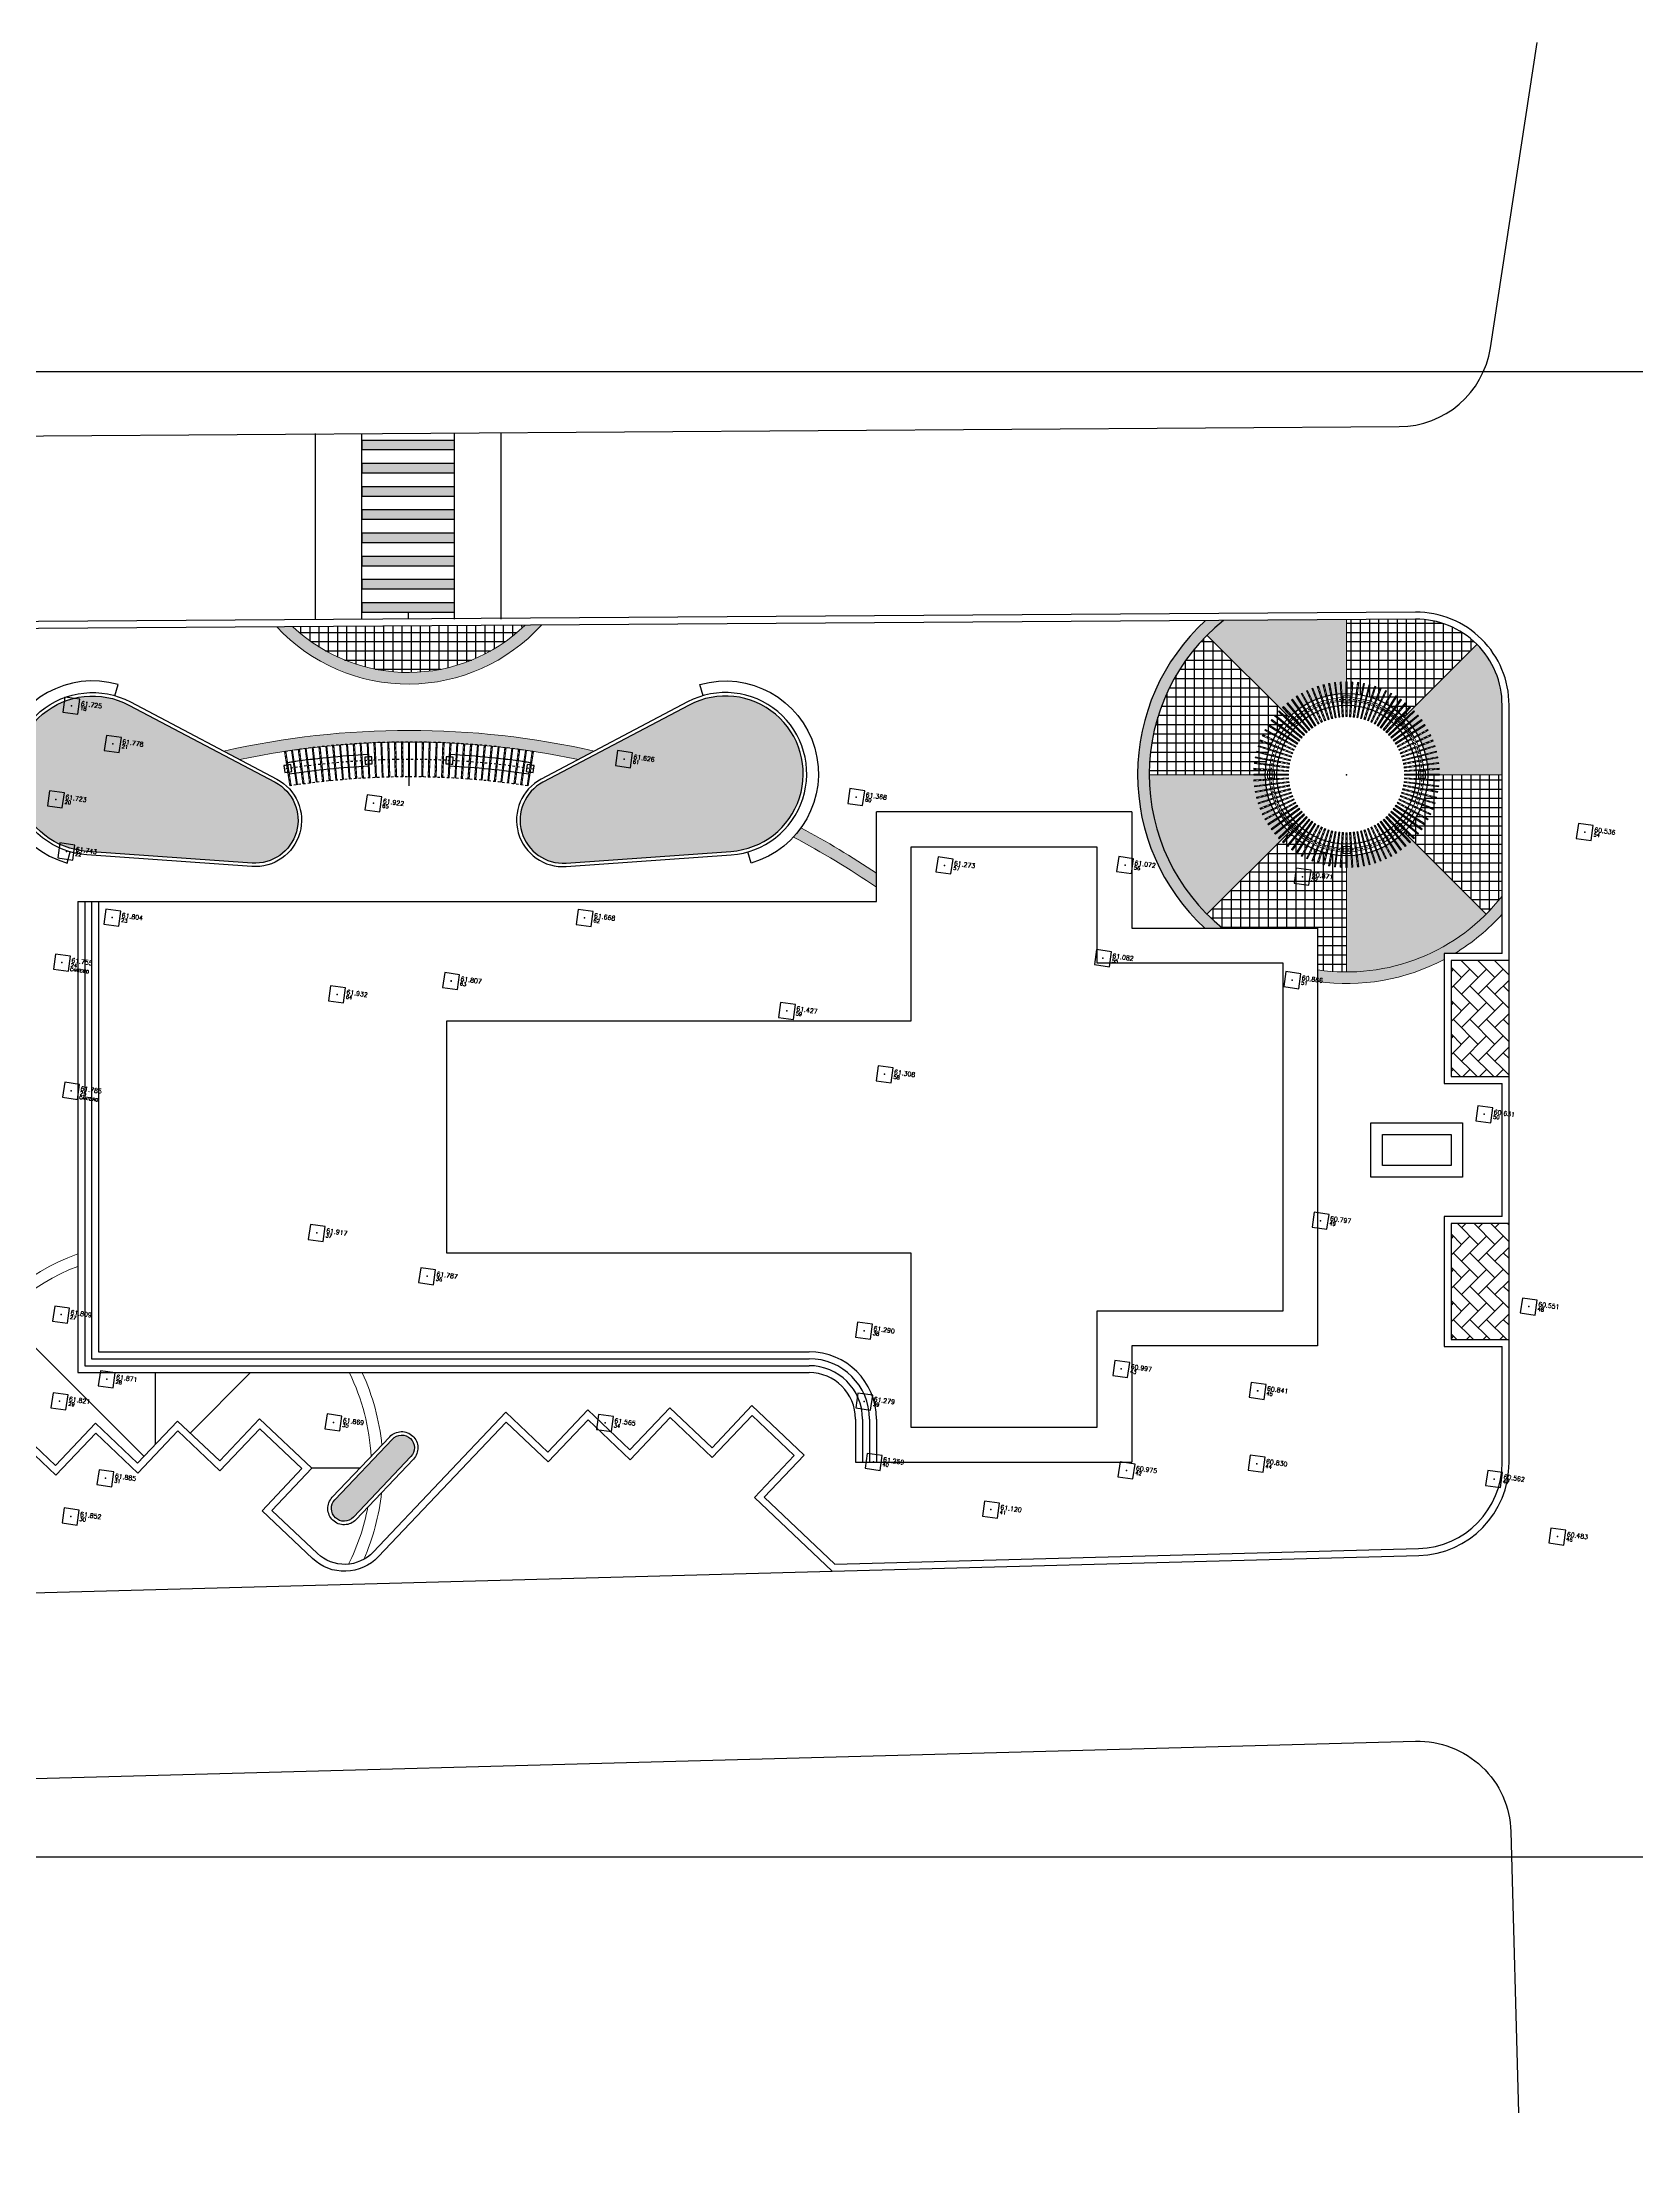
# Model space of a CAD drawing. Extents: x 387222 to 388513, y 9633222 to 9634061.
# Drawn here: x 387770.3 to 387838.9, y 9633401.3 to 9633492.9 of the extents above; entities that cross this region are included whole.
import ezdxf

# ---------------------------------------------------------------- set-up
doc = ezdxf.new("R2010")
doc.units = 0
doc.header["$LTSCALE"] = 0.049213
doc.header["$PDSIZE"] = -2.5
doc.linetypes.add('ACAD_PROJEÇÃO', pattern=[0.2, 0.1, -0.1])
doc.linetypes.add('DASHDOT', pattern=[1, 0.5, -0.25, 0, -0.25])
for name, color, linetype, lineweight in [('ARQ_PISO', 7, 'Continuous', 13), ('CARAMANCHÃO', 2, 'Continuous', 13), ('PAISAGISMO', 73, 'Continuous', 25), ('PERGOLA', 2, 'Continuous', 13), ('PILAR', 4, 'Continuous', 13), ('VIGA', 6, 'Continuous', 13)]:
    doc.layers.add(name, color=color, linetype=linetype, lineweight=lineweight)
for name, color, linetype in [('ARQ_VISTA01', 7, 'Continuous'), ('BANCO', 2, 'Continuous'), ('Camada 1', 7, 'Continuous'), ('EIXO', 253, 'DASHDOT'), ('MEIO-FIO', 3, 'Continuous'), ('P01', 22, 'Continuous'), ('P08', 8, 'Continuous'), ('P2', 2, 'Continuous'), ('P6', 4, 'Continuous'), ('PROJEÇÃO', 8, 'ACAD_PROJEÇÃO'), ('PT-COTA', 2, 'Continuous'), ('PT-DESC', 9, 'Continuous'), ('PT-PONTO', 1, 'Continuous'), ('SINAH_IMPLANTAR', 7, 'Continuous')]:
    doc.layers.add(name, color=color, linetype=linetype)
doc.styles.add('ROMANS', font='ROMANS.shx')

# ---------------------------------------------------------------- blocks, each defined once
blk = doc.blocks.new('MARCO')
at = {"color": 3}
blk.add_lwpolyline([(-2.5, -2.5), (2.5, -2.5), (2.5, 2.5), (-2.5, 2.5)], close=True, dxfattribs=at)
at = {"color": 1, "const_width": 0.25}
blk.add_lwpolyline([(-0.12, 0, 1), (0.12, 0, 1)], format="xyb", close=True, dxfattribs=at)
blk.add_point((0, 0))
at = {"layer": 'PT-COTA', "style": 'ROMANS'}
blk.add_attdef('COTA', (3, 0.5), '', height=1.5, dxfattribs=at)
at = {"layer": 'PT-DESC', "style": 'ROMANS', "flags": 8}
blk.add_attdef('DESC', (3, -2.3), '', height=1, dxfattribs=at)
at = {"layer": 'PT-PONTO', "style": 'ROMANS'}
blk.add_attdef('PONTO', (3, -1), '', height=1.25, dxfattribs=at)
blk = doc.blocks.new('Pergola')
at = {"layer": 'PERGOLA'}
blk.add_lwpolyline([(0.025, 0.75), (-0.025, 0.75), (-0.025, -0.75), (0.025, -0.75)], close=True, dxfattribs=at)
for points in [[(-0.025, 0.2), (0.025, 0.2)], [(-0.025, -0.2), (0.025, -0.2)]]:
    blk.add_lwpolyline(points, dxfattribs=at)
at = {"layer": 'PROJEÇÃO'}
blk.add_lwpolyline([(0, 0.75), (0, -0.75)], dxfattribs=at)
blk = doc.blocks.new('CAR 02')
blk.add_lwpolyline([(0, -3.1), (0, -3.4)])
blk.add_point((0, 0))
at = {"layer": 'BANCO'}
for radius in [3.5, 3]:
    blk.add_circle((0, 0), radius, dxfattribs=at)
at = {"layer": 'PERGOLA'}
blk.add_lwpolyline([(0.477, -3.972), (0.526, -3.965), (0.338, -2.477), (0.289, -2.483)], close=True, dxfattribs=at)
for points in [[(0.407, -3.023), (0.357, -3.029)], [(0.457, -3.42), (0.408, -3.426)]]:
    blk.add_lwpolyline(points, dxfattribs=at)
at = {"layer": 'PILAR'}
for points in [[(-0.15, 3.1), (0.15, 3.1), (0.15, 3.4), (-0.15, 3.4)], [(-2.298, 2.086), (-2.086, 2.298), (-2.298, 2.51), (-2.51, 2.298)], [(2.086, 2.298), (2.298, 2.086), (2.51, 2.298), (2.298, 2.51)], [(-3.1, -0.15), (-3.1, 0.15), (-3.4, 0.15), (-3.4, -0.15)], [(3.1, 0.15), (3.1, -0.15), (3.4, -0.15), (3.4, 0.15)], [(-2.086, -2.298), (-2.298, -2.086), (-2.51, -2.298), (-2.298, -2.51)], [(2.298, -2.086), (2.086, -2.298), (2.298, -2.51), (2.51, -2.298)], [(0.15, -3.1), (-0.15, -3.1), (-0.15, -3.4), (0.15, -3.4)]]:
    blk.add_lwpolyline(points, close=True, dxfattribs=at)
at = {"layer": 'PROJEÇÃO'}
blk.add_lwpolyline([(0.501, -3.968), (0.313, -2.48)], dxfattribs=at)
blk.add_circle((0, 0), 3.25, dxfattribs=at)
at = {"layer": 'VIGA'}
for radius in [3.325, 3.175]:
    blk.add_circle((0, 0), radius, dxfattribs=at)
at = {"layer": 'PERGOLA'}
for p, rotation in [((-1.196, 3.022), 21.6), ((-1.004, 3.091), 18), ((-0.808, 3.148), 14.4), ((-0.609, 3.192), 10.80000000000001), ((-0.407, 3.224), 7.200000000000002), ((-0.204, 3.244), 3.600000000000009), ((0.204, 3.244), 356.4), ((0.407, 3.224), 352.8000000000001), ((0.609, 3.192), 349.2000000000001), ((0.808, 3.148), 345.6), ((1.004, 3.091), 342), ((1.196, 3.022), 338.4), ((-2.369, 2.225), 46.79999999999999), ((-2.225, 2.369), 43.20000000000002), ((-2.072, 2.504), 39.60000000000002), ((-1.91, 2.629), 36.00000000000001), ((-1.741, 2.744), 32.39999999999999), ((-1.566, 2.848), 28.8), ((-1.384, 2.941), 25.20000000000001), ((1.384, 2.941), 334.8), ((1.566, 2.848), 331.2), ((1.741, 2.744), 327.6000000000001), ((1.91, 2.629), 324), ((2.072, 2.504), 320.4), ((2.225, 2.369), 316.8000000000001), ((2.369, 2.225), 313.2), ((-2.848, 1.566), 61.20000000000001), ((-2.744, 1.741), 57.60000000000002), ((-2.629, 1.91), 54.00000000000001), ((-2.504, 2.072), 50.40000000000002), ((2.504, 2.072), 309.6), ((2.629, 1.91), 306.0000000000001), ((2.744, 1.741), 302.4), ((2.848, 1.566), 298.8), ((-3.148, 0.808), 75.60000000000001), ((-3.091, 1.004), 72), ((-3.022, 1.196), 68.40000000000002), ((-2.941, 1.384), 64.79999999999998), ((2.941, 1.384), 295.2), ((3.022, 1.196), 291.6), ((3.091, 1.004), 288), ((3.148, 0.808), 284.4), ((-3.25, 0), 90), ((-3.244, 0.204), 86.40000000000002), ((-3.224, 0.407), 82.8), ((-3.192, 0.609), 79.20000000000002), ((3.192, 0.609), 280.8), ((3.224, 0.407), 277.2), ((3.244, 0.204), 273.6), ((3.25, 0), 270), ((-3.244, -0.204), 93.60000000000001), ((-3.224, -0.407), 97.2), ((-3.192, -0.609), 100.8), ((-3.148, -0.808), 104.4), ((-3.091, -1.004), 108), ((-3.022, -1.196), 111.6), ((3.022, -1.196), 248.4), ((3.091, -1.004), 252), ((3.148, -0.808), 255.6), ((3.192, -0.609), 259.1999999999999), ((3.224, -0.407), 262.8), ((3.244, -0.204), 266.4), ((-2.941, -1.384), 115.2), ((-2.848, -1.566), 118.8), ((-2.744, -1.741), 122.4), ((-2.629, -1.91), 126), ((-2.504, -2.072), 129.6), ((-2.369, -2.225), 133.2), ((-2.225, -2.369), 136.8), ((2.225, -2.369), 223.2), ((2.369, -2.225), 226.8), ((2.504, -2.072), 230.4), ((2.629, -1.91), 234), ((2.744, -1.741), 237.6), ((2.848, -1.566), 241.2), ((2.941, -1.384), 244.8), ((-2.072, -2.504), 140.4), ((-1.91, -2.629), 144), ((-1.741, -2.744), 147.6), ((-1.566, -2.848), 151.2), ((-1.384, -2.941), 154.8), ((-1.196, -3.022), 158.4), ((-1.004, -3.091), 162), ((-0.808, -3.148), 165.6), ((-0.609, -3.192), 169.2), ((-0.407, -3.224), 172.8), ((-0.204, -3.244), 176.4), ((0, -3.25), 180), ((0.204, -3.244), 183.5999999999999), ((0.609, -3.192), 190.8), ((0.808, -3.148), 194.4), ((1.004, -3.091), 198), ((1.196, -3.022), 201.6), ((1.384, -2.941), 205.2), ((1.566, -2.848), 208.8), ((1.741, -2.744), 212.4), ((1.91, -2.629), 216), ((2.072, -2.504), 219.6)]:
    blk.add_blockref('Pergola', p, dxfattribs=dict(at, rotation=rotation))
blk.add_blockref('Pergola', (0, 3.25), dxfattribs=at)
blk = doc.blocks.new('Car 01')
at = {"layer": 'BANCO'}
for radius, start, end in [(35, 92.88, 98.59907), (35, 81.40093, 87.12), (34.5, 92.88, 98.59848), (34.5, 81.40152, 87.12)]:
    blk.add_arc((-0.291, -34.749), radius, start, end, dxfattribs=at)
at = {"layer": 'CARAMANCHÃO'}
for points in [[(-5.649, 0.345), (-5.424, -1.138)], [(-5.599, 0.352), (-5.374, -1.131)], [(-5.355, 0.388), (-5.142, -1.097)], [(-5.305, 0.395), (-5.092, -1.089)], [(-5.06, 0.429), (-4.86, -1.057)], [(-5.011, 0.436), (-4.81, -1.05)], [(-4.765, 0.468), (-4.577, -1.02)], [(-4.716, 0.474), (-4.528, -1.014)], [(-4.47, 0.504), (-4.295, -0.985)], [(-4.42, 0.51), (-4.245, -0.979)], [(-4.175, 0.538), (-4.012, -0.953)], [(-4.125, 0.544), (-3.962, -0.948)], [(-3.879, 0.569), (-3.728, -0.923)], [(-3.829, 0.574), (-3.679, -0.918)], [(-3.583, 0.598), (-3.445, -0.895)], [(-3.533, 0.603), (-3.395, -0.891)], [(-3.287, 0.625), (-3.161, -0.87)], [(-3.237, 0.629), (-3.111, -0.866)], [(-2.99, 0.648), (-2.877, -0.847)], [(-2.94, 0.652), (-2.827, -0.843)], [(-2.694, 0.67), (-2.593, -0.827)], [(-2.644, 0.673), (-2.543, -0.823)], [(-2.397, 0.689), (-2.309, -0.809)], [(-2.347, 0.692), (-2.259, -0.806)], [(-2.1, 0.705), (-2.024, -0.793)], [(-2.05, 0.708), (-1.974, -0.79)], [(-1.803, 0.719), (-1.74, -0.78)], [(-1.753, 0.721), (-1.69, -0.778)], [(-1.505, 0.73), (-1.455, -0.769)], [(-1.456, 0.732), (-1.405, -0.767)], [(-1.208, 0.739), (-1.171, -0.76)], [(-1.158, 0.741), (-1.121, -0.759)], [(-0.911, 0.746), (-0.886, -0.754)], [(-0.861, 0.747), (-0.836, -0.753)], [(-0.614, 0.75), (-0.601, -0.75)], [(-0.564, 0.75), (-0.551, -0.75)], [(-0.316, 0.751), (-0.316, -0.749)], [(-0.266, 0.751), (-0.266, -0.749)], [(-0.019, 0.75), (-0.031, -0.75)], [(0.031, 0.75), (0.019, -0.75)], [(0.279, 0.747), (0.254, -0.753)], [(0.329, 0.746), (0.304, -0.754)], [(0.576, 0.741), (0.538, -0.759)], [(0.626, 0.739), (0.588, -0.76)], [(0.873, 0.732), (0.823, -0.767)], [(0.923, 0.73), (0.873, -0.769)], [(1.17, 0.721), (1.108, -0.778)], [(1.22, 0.719), (1.158, -0.78)], [(1.468, 0.708), (1.392, -0.79)], [(1.518, 0.705), (1.442, -0.793)], [(1.765, 0.692), (1.677, -0.806)], [(1.814, 0.689), (1.727, -0.809)], [(2.061, 0.673), (1.961, -0.823)], [(2.111, 0.67), (2.011, -0.827)], [(2.358, 0.652), (2.245, -0.843)], [(2.408, 0.648), (2.295, -0.847)], [(2.655, 0.629), (2.529, -0.866)], [(2.704, 0.625), (2.579, -0.87)], [(2.951, 0.603), (2.813, -0.891)], [(3.001, 0.598), (2.863, -0.895)], [(3.247, 0.574), (3.096, -0.918)], [(3.297, 0.569), (3.146, -0.923)], [(3.543, 0.544), (3.38, -0.948)], [(3.592, 0.538), (3.429, -0.953)], [(3.838, 0.51), (3.663, -0.979)], [(3.888, 0.504), (3.712, -0.985)], [(4.133, 0.474), (3.945, -1.014)], [(4.183, 0.468), (3.995, -1.02)], [(4.428, 0.436), (4.228, -1.05)], [(4.478, 0.429), (4.277, -1.057)], [(4.723, 0.395), (4.51, -1.089)], [(4.772, 0.388), (4.56, -1.097)], [(5.017, 0.352), (4.792, -1.131)], [(5.067, 0.345), (4.841, -1.138)]]:
    blk.add_lwpolyline(points, dxfattribs=at)
at = {"layer": 'EIXO'}
for points in [[(-5.624, 0.348), (-5.399, -1.135)], [(-5.33, 0.392), (-5.117, -1.093)], [(-5.035, 0.433), (-4.835, -1.054)], [(-4.74, 0.471), (-4.552, -1.017)], [(-4.445, 0.507), (-4.27, -0.982)], [(-4.15, 0.541), (-3.987, -0.95)], [(-3.854, 0.572), (-3.703, -0.92)], [(-3.558, 0.601), (-3.42, -0.893)], [(-3.262, 0.627), (-3.136, -0.868)], [(-2.965, 0.65), (-2.852, -0.845)], [(-2.669, 0.672), (-2.568, -0.825)], [(-2.372, 0.69), (-2.284, -0.807)], [(-2.075, 0.706), (-1.999, -0.792)], [(-1.778, 0.72), (-1.715, -0.779)], [(-1.481, 0.731), (-1.43, -0.768)], [(-1.183, 0.74), (-1.146, -0.76)], [(-0.886, 0.746), (-0.861, -0.754)], [(-0.589, 0.75), (-0.576, -0.75)], [(-0.291, 0.751), (-0.291, -0.749)], [(0.006, 0.75), (-0.006, -0.75)], [(0.304, 0.746), (0.279, -0.754)], [(0.601, 0.74), (0.563, -0.76)], [(0.898, 0.731), (0.848, -0.768)], [(1.195, 0.72), (1.133, -0.779)], [(1.493, 0.706), (1.417, -0.792)], [(1.79, 0.69), (1.702, -0.807)], [(2.086, 0.672), (1.986, -0.825)], [(2.383, 0.65), (2.27, -0.845)], [(2.679, 0.627), (2.554, -0.868)], [(2.976, 0.601), (2.838, -0.893)], [(3.272, 0.572), (3.121, -0.92)], [(3.567, 0.541), (3.404, -0.95)], [(3.863, 0.507), (3.687, -0.982)], [(4.158, 0.471), (3.97, -1.017)], [(4.453, 0.433), (4.253, -1.054)], [(4.748, 0.392), (4.535, -1.093)], [(5.042, 0.348), (4.817, -1.135)]]:
    blk.add_lwpolyline(points, dxfattribs=at)
for radius, start, end in [(34.75, 81.13846, 98.86154), (35.5, 81.36, 98.64), (34, 81.36, 98.64)]:
    blk.add_arc((-0.291, -34.749), radius, start, end, dxfattribs=at)
at = {"layer": 'P6'}
for points in [[(-2.179, -0.201, -0.002168), (-1.88, -0.186), (-1.895, 0.113, 0.002149), (-2.194, 0.098)], [(1.297, -0.186, -0.002168), (1.597, -0.201), (1.612, 0.098, 0.002149), (1.313, 0.113)], [(-5.637, -0.565, -0.002168), (-5.34, -0.52), (-5.386, -0.224, 0.002149), (-5.682, -0.269)], [(4.758, -0.52, -0.002168), (5.055, -0.565), (5.1, -0.269, 0.002149), (4.803, -0.224)]]:
    blk.add_lwpolyline(points, format="xyb", close=True, dxfattribs=at)

msp = doc.modelspace()

# ---------------------------------------------------------------- hatches: boundary and pattern name
at = {"layer": 'P01'}
h = msp.add_hatch(color=256, dxfattribs=at)
h.dxf.hatch_style = 1
h.paths.add_polyline_path([(387781.063, 9633467.765), (387780.362, 9633467.76, 0.438559), (387791.764, 9633467.838), (387791.063, 9633467.833, -0.400034)])
h = msp.add_hatch(color=256, dxfattribs=at)
h.dxf.hatch_style = 1
h.paths.add_polyline_path([(387821.14, 9633468.038), (387820.365, 9633468.033, 0.438933), (387820.336, 9633454.784), (387821.1, 9633454.784, -0.479442)])
h = msp.add_hatch(color=256, dxfattribs=at)
h.dxf.hatch_style = 1
h.paths.add_polyline_path([(387826.443, 9633464.895), (387826.443, 9633468.075), (387821.14, 9633468.038, 0.027957), (387820.432, 9633467.405), (387823.968, 9633463.87, -0.198912)])
h.paths.add_polyline_path([(387817.943, 9633461.395, 0.198912), (387820.432, 9633455.384), (387823.968, 9633458.92, -0.198912), (387822.943, 9633461.395)])
h.paths.add_polyline_path([(387828.918, 9633458.92, -0.198912), (387826.443, 9633457.895), (387826.443, 9633452.895, 0.198912), (387832.453, 9633455.384)])
h.paths.add_polyline_path([(387833.143, 9633464.395, 0.198912), (387832.059, 9633467.011), (387828.918, 9633463.87, -0.198912), (387829.943, 9633461.395), (387833.143, 9633461.395)])
h = msp.add_hatch(color=256, dxfattribs=at)
h.dxf.hatch_style = 1
h.paths.add_polyline_path([(387778.083, 9633462.408), (387778.769, 9633462.046, -0.103839), (387793.356, 9633462.046), (387794.042, 9633462.408, 0.11222)])
h = msp.add_hatch(color=256, dxfattribs=at)
h.dxf.hatch_style = 1
h.paths.add_polyline_path([(387802.942, 9633459.101, -0.031917), (387802.619, 9633458.707, -0.029443), (387806.193, 9633456.544), (387806.193, 9633457.15, 0.026349)])
h = msp.add_hatch(color=256, dxfattribs=at)
h.dxf.hatch_style = 1
h.paths.add_polyline_path([(387825.193, 9633452.987), (387825.193, 9633452.482, 0.157498), (387830.643, 9633453.435), (387830.643, 9633453.695), (387831.102, 9633453.695, 0.074017), (387833.143, 9633455.386), (387833.143, 9633456.164, -0.270183)])
at = {"layer": 'P08'}
h = msp.add_hatch(dxfattribs=at)
h.set_pattern_fill('NET', color=256, scale=0.125, angle=90)
h.paths.add_polyline_path([(387791.063, 9633467.833), (387781.063, 9633467.765, 0.400034)])
h = msp.add_hatch(dxfattribs=at)
h.set_pattern_fill('NET', color=256, scale=0.125, angle=90)
h.paths.add_polyline_path([(387822.943, 9633461.395, -0.198912), (387823.968, 9633463.87), (387820.432, 9633467.405, 0.198912), (387817.943, 9633461.395)])
h.paths.add_polyline_path([(387825.193, 9633454.784), (387825.193, 9633452.987, 0.036915), (387826.443, 9633452.895), (387826.443, 9633457.895, -0.198912), (387823.968, 9633458.92), (387820.432, 9633455.384, 0.026424), (387821.1, 9633454.784)])
h.paths.add_polyline_path([(387828.918, 9633458.92), (387832.453, 9633455.384, 0.030644), (387833.143, 9633456.164), (387833.143, 9633461.395), (387829.943, 9633461.395, -0.198912)])
h.paths.add_polyline_path([(387826.443, 9633468.075), (387826.443, 9633464.895, -0.198912), (387828.918, 9633463.87), (387832.059, 9633467.011, 0.200686), (387829.417, 9633468.095)])
h = msp.add_hatch(dxfattribs=at)
h.set_pattern_fill('AR-HBONE', color=256, scale=0.005, angle=90)
h.paths.add_polyline_path([(387833.443, 9633442.057), (387830.943, 9633442.057), (387830.943, 9633437.057), (387833.443, 9633437.057)])
h.paths.add_polyline_path([(387833.443, 9633453.395), (387830.943, 9633453.395), (387830.943, 9633448.395), (387833.443, 9633448.395)])
at = {"layer": 'PAISAGISMO', "ltscale": 0.5}
h = msp.add_hatch(color=256, dxfattribs=at)
h.dxf.hatch_style = 1
edge = h.paths.add_edge_path()
edge.add_line((387779.302, 9633457.589), (387772.196, 9633458.092))
edge.add_arc((387772.433, 9633461.434), 3.35, 62.16417, 265.94504, ccw=False)
edge.add_line((387773.997, 9633464.396), (387780.296, 9633461.07))
edge.add_arc((387779.432, 9633459.434), 1.85, -94.05579, 62.16334, ccw=False)
h = msp.add_hatch(color=256, dxfattribs=at)
h.dxf.hatch_style = 1
edge = h.paths.add_edge_path()
edge.add_line((387792.824, 9633457.589), (387799.93, 9633458.092))
edge.add_arc((387799.693, 9633461.434), 3.35, 274.05496, 477.83583)
edge.add_line((387798.128, 9633464.396), (387791.829, 9633461.07))
edge.add_arc((387792.693, 9633459.434), 1.85, 117.83666, 274.05579)
h = msp.add_hatch(color=256, dxfattribs=at)
h.dxf.hatch_style = 1
edge = h.paths.add_edge_path()
edge.add_arc((387785.743, 9633432.394), 0.55, -43.45829, 46.54171, ccw=False)
edge.add_line((387786.142, 9633432.016), (387783.666, 9633429.403))
edge.add_arc((387783.267, 9633429.781), 0.55, 226.54171, 316.54171, ccw=False)
edge.add_arc((387783.267, 9633429.781), 0.55, 136.54172, 226.54172, ccw=False)
edge.add_line((387782.868, 9633430.159), (387785.344, 9633432.772))
edge.add_arc((387785.743, 9633432.394), 0.55, 46.54171, 136.54172, ccw=False)
at = {"layer": 'SINAH_IMPLANTAR'}
h = msp.add_hatch(color=256, dxfattribs=at)
h.dxf.hatch_style = 1
h.paths.add_polyline_path([(387784.027, 9633475.399), (387788.027, 9633475.399), (387788.027, 9633475.799), (387784.027, 9633475.799)])
h = msp.add_hatch(color=256, dxfattribs=at)
h.dxf.hatch_style = 1
h.paths.add_polyline_path([(387784.027, 9633474.399), (387788.027, 9633474.399), (387788.027, 9633474.799), (387784.027, 9633474.799)])
h = msp.add_hatch(color=256, dxfattribs=at)
h.dxf.hatch_style = 1
h.paths.add_polyline_path([(387784.027, 9633473.399), (387788.027, 9633473.399), (387788.027, 9633473.799), (387784.027, 9633473.799)])
h = msp.add_hatch(color=256, dxfattribs=at)
h.dxf.hatch_style = 1
h.paths.add_polyline_path([(387784.027, 9633472.399), (387788.027, 9633472.399), (387788.027, 9633472.799), (387784.027, 9633472.799)])
h = msp.add_hatch(color=256, dxfattribs=at)
h.dxf.hatch_style = 1
h.paths.add_polyline_path([(387784.027, 9633471.399), (387788.027, 9633471.399), (387788.027, 9633471.799), (387784.027, 9633471.799)])
h = msp.add_hatch(color=256, dxfattribs=at)
h.dxf.hatch_style = 1
h.paths.add_polyline_path([(387784.027, 9633470.399), (387788.027, 9633470.399), (387788.027, 9633470.799), (387784.027, 9633470.799)])
h = msp.add_hatch(color=256, dxfattribs=at)
h.dxf.hatch_style = 1
h.paths.add_polyline_path([(387784.027, 9633469.399), (387788.027, 9633469.399), (387788.027, 9633469.799), (387784.027, 9633469.799)])
h = msp.add_hatch(color=256, dxfattribs=at)
h.dxf.hatch_style = 1
h.paths.add_polyline_path([(387784.027, 9633468.399), (387788.027, 9633468.399), (387788.027, 9633468.799), (387784.027, 9633468.799)])

# ---------------------------------------------------------------- linework, layer by layer
msp.add_lwpolyline([(387858.952, 9633414.764), (387734.952, 9633414.764), (387734.952, 9633478.764), (387858.952, 9633478.764)], close=True)
msp.add_lwpolyline([(387786.027, 9633468.399), (387786.029, 9633468.099)])
for p in [(387771.519, 9633464.366), (387773.306, 9633462.72, 61.777), (387795.324, 9633462.064), (387770.852, 9633460.333, 61.722), (387784.53, 9633460.162), (387805.325, 9633460.429), (387836.705, 9633458.923), (387771.303, 9633458.087, 61.742), (387809.127, 9633457.484, 61.807), (387816.904, 9633457.5, 61.072), (387824.547, 9633457.001), (387773.283, 9633455.237, 61.804), (387793.625, 9633455.224), (387771.113, 9633453.297, 61.755), (387815.951, 9633453.49, 61.807), (387787.871, 9633452.507, 61.807), (387824.107, 9633452.542, 61.807), (387782.961, 9633451.93), (387802.339, 9633451.216), (387771.507, 9633447.776, 61.786), (387806.543, 9633448.487, 61.308), (387832.375, 9633446.763), (387825.323, 9633442.176), (387782.09, 9633441.652), (387786.841, 9633439.787, 61.807), (387834.292, 9633438.481), (387771.076, 9633438.132, 61.81), (387805.662, 9633437.441, 61.29), (387816.739, 9633435.794, 60.997), (387773.043, 9633435.346, 61.871), (387822.615, 9633434.848, 60.841), (387771.008, 9633434.398, 61.821), (387805.666, 9633434.393, 61.279), (387782.806, 9633433.487), (387794.504, 9633433.466), (387806.072, 9633431.788, 61.259), (387816.964, 9633431.419, 60.975), (387822.572, 9633431.711), (387772.987, 9633431.086, 61.885), (387832.798, 9633431.049), (387771.489, 9633429.435, 61.852), (387811.127, 9633429.733), (387835.527, 9633428.574, 60.483)]:
    msp.add_point(p)
at = {"layer": 'ARQ_PISO'}
for points in [[(387826.443, 9633464.895), (387826.443, 9633468.075)], [(387823.968, 9633463.87), (387820.432, 9633467.405)], [(387828.918, 9633463.87), (387832.059, 9633467.011)], [(387822.943, 9633461.395), (387817.943, 9633461.395)], [(387829.943, 9633461.395), (387833.143, 9633461.395)], [(387823.968, 9633458.92), (387820.432, 9633455.384)], [(387828.918, 9633458.92), (387832.453, 9633455.384)], [(387826.443, 9633457.895), (387826.443, 9633452.895)]]:
    msp.add_lwpolyline(points, dxfattribs=at)
for points in [[(387794.042, 9633462.408, 0.11222), (387778.083, 9633462.408, 0.107693)], [(387793.356, 9633462.046, 0.103839), (387778.769, 9633462.046, 0.103839)], [(387806.193, 9633456.544, 0.029442), (387802.619, 9633458.707, 0.029442)], [(387806.193, 9633457.15, 0.026349), (387802.942, 9633459.101, 0.026349)]]:
    msp.add_lwpolyline(points, format="xyb", dxfattribs=at)
for radius in [3.5, 3]:
    msp.add_circle((387826.443, 9633461.395), radius, dxfattribs=at)
for centre, radius, start, end in [((387786.027, 9633473.049), 7.75, 223.03034, 317.75147), ((387786.027, 9633473.049), 7.25, 226.78477, 313.99176), ((387826.443, 9633461.395), 8.5, 261.54348, 322.0209), ((387826.443, 9633461.395), 9, 301.17884, 318.1114), ((387826.443, 9633461.395), 9, 262.01644, 297.81814), ((387775.141, 9633431.537), 9.8, 109.97593, 191.02583), ((387775.141, 9633431.537), 9.3, 111.09973, 188.79577), ((387775.141, 9633431.537), 9.3, 2.99752, 26.06712), ((387775.141, 9633431.537), 9.8, 5.71562, 24.64559), ((387775.141, 9633431.537), 9.8, 336.22417, 353.73295), ((387775.141, 9633431.537), 9.3, 333.46739, 349.45946)]:
    msp.add_arc(centre, radius, start, end, dxfattribs=at)
at = {"layer": 'ARQ_VISTA01'}
msp.add_lwpolyline([(387807.693, 9633433.274), (387807.693, 9633440.784), (387787.693, 9633440.784), (387787.693, 9633450.784), (387807.693, 9633450.784), (387807.693, 9633458.294), (387815.693, 9633458.294), (387815.693, 9633453.284), (387823.693, 9633453.284), (387823.693, 9633438.284), (387815.693, 9633438.284), (387815.693, 9633433.274)], close=True, dxfattribs=at)
at = {"layer": 'BANCO'}
for points in [[(387773.394, 9633464.799), (387773.531, 9633465.28, 0.999985), (387771.334, 9633457.588), (387771.471, 9633458.069)], [(387798.731, 9633464.799), (387798.594, 9633465.28, -0.999985), (387800.792, 9633457.588), (387800.654, 9633458.069)]]:
    msp.add_lwpolyline(points, format="xyb", dxfattribs=at)
for points in [[(387780.717, 9633461.487, -0.002168), (387781.013, 9633461.532), (387780.968, 9633461.829, 0.002149), (387780.672, 9633461.784)], [(387784.174, 9633461.851, -0.002168), (387784.474, 9633461.866), (387784.459, 9633462.166, 0.002149), (387784.159, 9633462.151)], [(387787.651, 9633461.866, -0.002168), (387787.951, 9633461.851), (387787.966, 9633462.151, 0.002149), (387787.666, 9633462.166)], [(387791.112, 9633461.532, -0.002168), (387791.409, 9633461.487), (387791.454, 9633461.784, 0.002149), (387791.157, 9633461.829)]]:
    msp.add_lwpolyline(points, format="xyb", close=True, dxfattribs=at)
for points in [[(387780.829, 9633461.91), (387780.845, 9633461.81)], [(387780.89, 9633461.514), (387780.905, 9633461.416)], [(387784.304, 9633462.259), (387784.309, 9633462.159)], [(387784.324, 9633461.859), (387784.329, 9633461.76)], [(387787.796, 9633461.76), (387787.801, 9633461.859)], [(387787.816, 9633462.159), (387787.821, 9633462.259)], [(387791.221, 9633461.416), (387791.236, 9633461.514)], [(387791.28, 9633461.81), (387791.295, 9633461.91)]]:
    msp.add_lwpolyline(points, dxfattribs=at)
for points in [[(387827.493, 9633446.395), (387831.443, 9633446.395), (387831.443, 9633444.057), (387827.493, 9633444.057)], [(387827.993, 9633445.895), (387830.943, 9633445.895), (387830.943, 9633444.557), (387827.993, 9633444.557)]]:
    msp.add_lwpolyline(points, close=True, dxfattribs=at)
for radius, start, end in [(35, 92.88, 98.59907), (34.5, 92.88, 98.59848), (34.5, 81.40152, 87.12), (35, 81.40093, 87.12)]:
    msp.add_arc((387786.063, 9633427.304), radius, start, end, dxfattribs=at)
at = {"layer": 'Camada 1'}
for points in [[(387782.027, 9633468.099), (387782.027, 9633476.099)], [(387784.027, 9633468.099), (387784.027, 9633476.099)], [(387788.027, 9633468.099), (387788.027, 9633476.099)], [(387790.027, 9633468.099), (387790.027, 9633476.099)], [(387786.063, 9633460.914), (387786.063, 9633461.578)], [(387774.65, 9633432.028), (387768.565, 9633438.114)], [(387775.141, 9633432.545), (387775.141, 9633435.634)], [(387776.636, 9633433.033), (387779.237, 9633435.634)], [(387781.849, 9633431.537), (387783.967, 9633431.537)]]:
    msp.add_lwpolyline(points, dxfattribs=at)
for radius, start, end in [(9, 132.47495, 227.26803), (8.5, 128.59441, 231.05448)]:
    msp.add_arc((387826.443, 9633461.395), radius, start, end, dxfattribs=at)
at = {"layer": 'MEIO-FIO'}
for points in [[(387736.943, 9633401.305), (387736.943, 9633475.764), (387828.712, 9633476.39, 0.368287), (387832.638, 9633479.783), (387834.66, 9633492.938)], [(387833.443, 9633453.395), (387833.443, 9633464.395, 0.416213), (387829.415, 9633468.395), (387748.915, 9633467.846, 0.412217), (387744.943, 9633463.846), (387744.943, 9633429.59, 0.422117), (387749.05, 9633425.591), (387762.417, 9633425.951)], [(387833.143, 9633453.695), (387833.143, 9633464.395, 0.416213), (387829.417, 9633468.095), (387748.917, 9633467.546, 0.412217), (387745.243, 9633463.846), (387745.243, 9633429.59, 0.422117), (387749.042, 9633425.891), (387762.285, 9633426.247)], [(387779.291, 9633457.439), (387772.185, 9633457.943, -1.232486), (387774.067, 9633464.529), (387780.366, 9633461.203, -0.811368), (387779.291, 9633457.439)], [(387792.834, 9633457.439), (387799.94, 9633457.943, 1.232486), (387798.058, 9633464.529), (387791.759, 9633461.203, 0.811368), (387792.834, 9633457.439)], [(387804.293, 9633427.078), (387829.55, 9633427.758, 0.406354), (387833.443, 9633431.756), (387833.443, 9633437.057)], [(387804.409, 9633427.381), (387829.542, 9633428.057, 0.406354), (387833.143, 9633431.756), (387833.143, 9633436.757)], [(387804.409, 9633427.381), (387801.362, 9633430.268), (387803.082, 9633432.083), (387800.832, 9633434.215), (387799.112, 9633432.4), (387797.297, 9633434.12), (387795.578, 9633432.305), (387793.763, 9633434.025), (387792.044, 9633432.21), (387790.229, 9633433.929), (387784.52, 9633427.905, -0.414214), (387782.117, 9633427.84), (387780.157, 9633429.697), (387781.876, 9633431.512), (387779.626, 9633433.644), (387777.907, 9633431.829), (387776.092, 9633433.549), (387774.372, 9633431.734), (387772.558, 9633433.454), (387770.838, 9633431.639), (387769.023, 9633433.359), (387762.285, 9633426.247)], [(387804.293, 9633427.078), (387800.938, 9633430.256), (387802.658, 9633432.071), (387800.843, 9633433.791), (387799.124, 9633431.976), (387797.309, 9633433.696), (387795.589, 9633431.881), (387793.775, 9633433.6), (387792.055, 9633431.786), (387790.24, 9633433.505), (387784.738, 9633427.698, -0.414214), (387781.91, 9633427.622), (387779.733, 9633429.686), (387781.452, 9633431.5), (387779.638, 9633433.22), (387777.918, 9633431.405), (387776.103, 9633433.125), (387774.384, 9633431.31), (387772.569, 9633433.03), (387770.85, 9633431.215), (387769.035, 9633432.935), (387762.417, 9633425.951)], [(387786.225, 9633432.902, -0.414214), (387786.251, 9633431.913), (387783.775, 9633429.299, -0.414214), (387782.785, 9633429.273), (387782.785, 9633429.273, -0.414214), (387782.759, 9633430.262), (387785.235, 9633432.875, -0.414214), (387786.225, 9633432.902), (387786.225, 9633432.902)], [(387744.876, 9633401.351), (387744.443, 9633417.464), (387829.412, 9633419.751, -0.414214), (387833.518, 9633415.86), (387833.844, 9633403.745)]]:
    msp.add_lwpolyline(points, format="xyb", dxfattribs=at)
for points in [[(387779.302, 9633457.589), (387772.196, 9633458.092, -1.232486), (387773.997, 9633464.396), (387780.296, 9633461.07, -0.811368)], [(387792.824, 9633457.589), (387799.93, 9633458.092, 1.232486), (387798.128, 9633464.396), (387791.829, 9633461.07, 0.811368)], [(387786.121, 9633432.793, -0.414214), (387786.142, 9633432.016), (387783.666, 9633429.403, -0.414214), (387782.889, 9633429.382, -0.414214), (387782.868, 9633430.159), (387785.344, 9633432.772, -0.414214)]]:
    msp.add_lwpolyline(points, format="xyb", close=True, dxfattribs=at)
for points in [[(387833.143, 9633453.695), (387830.643, 9633453.695), (387830.643, 9633448.095), (387833.143, 9633448.095)], [(387833.443, 9633453.395), (387830.943, 9633453.395), (387830.943, 9633448.395), (387833.443, 9633448.395)], [(387833.143, 9633442.357), (387833.143, 9633448.095)], [(387833.443, 9633442.057), (387833.443, 9633448.395)], [(387833.143, 9633442.357), (387830.643, 9633442.357), (387830.643, 9633436.757), (387833.143, 9633436.757)], [(387833.443, 9633442.057), (387830.943, 9633442.057), (387830.943, 9633437.057), (387833.443, 9633437.057)]]:
    msp.add_lwpolyline(points, dxfattribs=at)
at = {"layer": 'P08'}
for points in [[(387833.443, 9633448.395), (387833.443, 9633453.395)], [(387833.443, 9633437.057), (387833.443, 9633442.057)], [(387762.417, 9633425.951), (387804.293, 9633427.078)]]:
    msp.add_lwpolyline(points, dxfattribs=at)
at = {"layer": 'P2'}
for p, q in [((387806.193, 9633455.934), (387806.193, 9633459.794)), ((387817.193, 9633459.794), (387806.193, 9633459.794)), ((387771.793, 9633455.934), (387806.193, 9633455.934)), ((387771.793, 9633455.934), (387771.793, 9633435.634)), ((387772.093, 9633455.934), (387772.093, 9633435.934)), ((387772.393, 9633455.934), (387772.393, 9633436.234)), ((387772.693, 9633455.934), (387772.693, 9633436.534)), ((387772.093, 9633435.934), (387803.293, 9633435.934)), ((387772.393, 9633436.234), (387803.293, 9633436.234)), ((387772.693, 9633436.534), (387803.293, 9633436.534)), ((387771.793, 9633435.634), (387803.293, 9633435.634)), ((387805.293, 9633433.634), (387805.293, 9633431.774)), ((387805.593, 9633433.634), (387805.593, 9633431.774)), ((387805.893, 9633433.634), (387805.893, 9633431.774)), ((387806.193, 9633433.634), (387806.193, 9633431.774)), ((387805.293, 9633431.774), (387817.193, 9633431.774))]:
    msp.add_line(p, q, dxfattribs=at)
msp.add_lwpolyline([(387817.193, 9633459.794), (387817.193, 9633454.784), (387825.193, 9633454.784), (387825.193, 9633436.784), (387817.193, 9633436.784), (387817.193, 9633431.774)], dxfattribs=at)
for radius in [2.9, 2.6, 2.3, 2]:
    msp.add_arc((387803.293, 9633433.634), radius, 0, 90, dxfattribs=at)
at = {"layer": 'SINAH_IMPLANTAR'}
for points in [[(387784.027, 9633475.399), (387788.027, 9633475.399), (387788.027, 9633475.799), (387784.027, 9633475.799)], [(387784.027, 9633474.399), (387788.027, 9633474.399), (387788.027, 9633474.799), (387784.027, 9633474.799)], [(387784.027, 9633473.399), (387788.027, 9633473.399), (387788.027, 9633473.799), (387784.027, 9633473.799)], [(387784.027, 9633472.399), (387788.027, 9633472.399), (387788.027, 9633472.799), (387784.027, 9633472.799)], [(387784.027, 9633471.399), (387788.027, 9633471.399), (387788.027, 9633471.799), (387784.027, 9633471.799)], [(387784.027, 9633470.399), (387788.027, 9633470.399), (387788.027, 9633470.799), (387784.027, 9633470.799)], [(387784.027, 9633469.399), (387788.027, 9633469.399), (387788.027, 9633469.799), (387784.027, 9633469.799)], [(387784.027, 9633468.399), (387788.027, 9633468.399), (387788.027, 9633468.799), (387784.027, 9633468.799)]]:
    msp.add_lwpolyline(points, close=True, dxfattribs=at)

# ---------------------------------------------------------------- block references
msp.add_blockref('CAR 02', (387826.443, 9633461.395))
at = {"xscale": 0.13, "yscale": 0.13, "zscale": 0.13, "rotation": 351.9382576196968}
for p, values in [((387771.519, 9633464.366), {'COTA': '61.725', 'PONTO': '18'}), ((387773.306, 9633462.72, 61.777), {'COTA': '61.778', 'PONTO': '21'}), ((387795.324, 9633462.064), {'COTA': '61.626', 'PONTO': '61'}), ((387770.852, 9633460.333, 61.722), {'COTA': '61.723', 'PONTO': '20'}), ((387784.53, 9633460.162), {'COTA': '61.922', 'PONTO': '65'}), ((387805.325, 9633460.429), {'COTA': '61.368', 'PONTO': '60'}), ((387836.705, 9633458.923), {'COTA': '60.536', 'PONTO': '54'}), ((387771.303, 9633458.087, 61.742), {'COTA': '61.743', 'PONTO': '22'}), ((387809.127, 9633457.484, 61.807), {'COTA': '61.273', 'PONTO': '57'}), ((387816.904, 9633457.5, 61.807), {'COTA': '61.072', 'PONTO': '56'}), ((387824.547, 9633457.001), {'COTA': '60.871', 'PONTO': '52'}), ((387773.283, 9633455.237, 61.804), {'COTA': '61.804', 'PONTO': '23'}), ((387793.625, 9633455.224), {'COTA': '61.668', 'PONTO': '62'}), ((387771.113, 9633453.297, 61.755), {'COTA': '61.755', 'PONTO': '24', 'DESC': 'CANTEIRO'}), ((387815.951, 9633453.49, 61.807), {'COTA': '61.082', 'PONTO': '55'}), ((387782.961, 9633451.93), {'COTA': '61.932', 'PONTO': '64'}), ((387787.874, 9633452.503, 61.807), {'COTA': '61.807', 'PONTO': '63'}), ((387824.107, 9633452.542, 61.807), {'COTA': '60.866', 'PONTO': '51'}), ((387802.339, 9633451.216), {'COTA': '61.427', 'PONTO': '59'}), ((387806.546, 9633448.486, 61.807), {'COTA': '61.308', 'PONTO': '58'}), ((387771.507, 9633447.776, 61.786), {'COTA': '61.785', 'PONTO': '25', 'DESC': 'CANTEIRO'}), ((387832.375, 9633446.763), {'COTA': '60.631', 'PONTO': '50'}), ((387825.323, 9633442.176), {'COTA': '60.797', 'PONTO': '49'}), ((387782.09, 9633441.652), {'COTA': '61.917', 'PONTO': '37'}), ((387786.841, 9633439.787, 61.807), {'COTA': '61.787', 'PONTO': '36'}), ((387771.076, 9633438.132, 61.81), {'COTA': '61.809', 'PONTO': '27'}), ((387834.292, 9633438.481), {'COTA': '60.551', 'PONTO': '48'}), ((387805.662, 9633437.441, 61.29), {'COTA': '61.290', 'PONTO': '38'}), ((387816.739, 9633435.794, 60.997), {'COTA': '60.997', 'PONTO': '43'}), ((387773.043, 9633435.346, 61.871), {'COTA': '61.871', 'PONTO': '28'}), ((387822.612, 9633434.848, 61.807), {'COTA': '60.841', 'PONTO': '45'}), ((387771.008, 9633434.398, 61.821), {'COTA': '61.821', 'PONTO': '29'}), ((387805.669, 9633434.389, 61.807), {'COTA': '61.279', 'PONTO': '39'}), ((387782.806, 9633433.487), {'COTA': '61.869', 'PONTO': '35'}), ((387794.504, 9633433.466), {'COTA': '61.565', 'PONTO': '34'}), ((387806.072, 9633431.788, 61.259), {'COTA': '61.259', 'PONTO': '40'}), ((387822.572, 9633431.711), {'COTA': '60.830', 'PONTO': '44'}), ((387772.987, 9633431.086, 61.885), {'COTA': '61.885', 'PONTO': '31'}), ((387816.964, 9633431.419, 60.975), {'COTA': '60.975', 'PONTO': '42'}), ((387832.798, 9633431.049), {'COTA': '60.562', 'PONTO': '47'}), ((387771.489, 9633429.435, 61.852), {'COTA': '61.852', 'PONTO': '30'}), ((387811.127, 9633429.733), {'COTA': '61.120', 'PONTO': '41'}), ((387835.524, 9633428.572), {'COTA': '60.483', 'PONTO': '46'})]:
    msp.add_blockref('MARCO', p, dxfattribs=at).add_auto_attribs(values)
at = {"layer": 'Camada 1'}
msp.add_blockref('Car 01', (387786.354, 9633462.052), dxfattribs=at)

doc.saveas('drawing.dxf')
